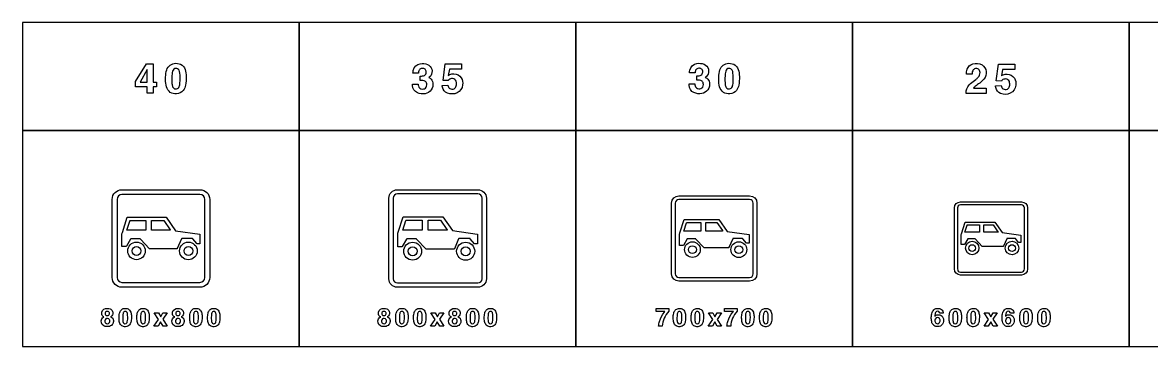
# Model space of a CAD drawing. Extents: x 0 to 18160, y 0 to 2655.
# Drawn here: x 0 to 9262, y 0 to 2655 of the extents above; entities that cross this region are included whole.
import ezdxf

# ---------------------------------------------------------------- set-up
doc = ezdxf.new("R2010")
doc.units = 0
doc.header["$MEASUREMENT"] = 0

msp = doc.modelspace()

# ---------------------------------------------------------------- linework, layer by layer
for points in [[(0, 1770), (2270, 1770), (2270, 2655), (0, 2655)], [(2270, 1770), (4540, 1770), (4540, 2655), (2270, 2655)], [(4540, 1770), (6810, 1770), (6810, 2655), (4540, 2655)], [(6810, 1770), (9080, 1770), (9080, 2655), (6810, 2655)], [(9080, 1770), (11350, 1770), (11350, 2655), (9080, 2655)], [(927.496, 2171.35), (1017.9, 2317.79), (1070.98, 2317.79), (1070.98, 2166.57), (1097.95, 2166.57), (1097.95, 2128.53), (1070.98, 2128.53), (1070.98, 2076.28), (1023.46, 2076.28), (1023.46, 2128.53), (927.496, 2128.53)], [(1023.46, 2269.13), (963.474, 2166.57), (1023.46, 2166.57)], [(0, 0), (2270, 0), (2270, 1770), (0, 1770)], [(2270, 0), (4540, 0), (4540, 1770), (2270, 1770)], [(4540, 0), (6810, 0), (6810, 1770), (4540, 1770)], [(6810, 0), (9080, 0), (9080, 1770), (6810, 1770)], [(9080, 0), (11350, 0), (11350, 1770), (9080, 1770)], [(1115.2, 221.769), (1080.08, 276.319), (1114.84, 276.319), (1133.11, 242.267), (1151.83, 276.319), (1185.98, 276.319), (1150.44, 222.29), (1186.95, 166.272), (1152.4, 166.272), (1132.54, 202.362), (1112.14, 166.272), (1077.99, 166.272)], [(3385.19, 221.769), (3350.07, 276.319), (3384.84, 276.319), (3403.11, 242.267), (3421.83, 276.319), (3455.97, 276.319), (3420.43, 222.29), (3456.95, 166.272), (3422.4, 166.272), (3402.54, 202.362), (3382.14, 166.272), (3347.99, 166.272)], [(5662.41, 221.386), (5627.29, 275.936), (5662.06, 275.936), (5680.33, 241.884), (5699.05, 275.936), (5733.19, 275.936), (5697.65, 221.908), (5734.17, 165.889), (5699.62, 165.889), (5679.76, 201.979), (5659.35, 165.889), (5625.21, 165.889)], [(7925.79, 221.523), (7890.67, 276.072), (7925.43, 276.072), (7943.7, 242.02), (7962.42, 276.072), (7996.57, 276.072), (7961.03, 222.044), (7997.54, 166.025), (7962.99, 166.025), (7943.13, 202.115), (7922.73, 166.025), (7888.58, 166.025)]]:
    msp.add_lwpolyline(points, close=True)
for points in [[(1173.29, 2191.65, -0.0563084), (1179.33, 2254.48, -0.130301), (1201.53, 2298.28, -0.174843), (1243.35, 2319.69, -0.147552), (1296.47, 2313.05, -0.192146), (1333.28, 2269.88, -0.0833996), (1342.52, 2212.85, -0.0545507), (1337.51, 2142.08, -0.116773), (1318.43, 2098, -0.221099), (1263.57, 2070.32, -0.162564), (1212.11, 2082.84, -0.174743), (1180.84, 2128.26, -0.0640867), (1173.37, 2186.95)], [(3199.84, 2150.87), (3246.2, 2150.87, 0.0411845), (3248.26, 2135.66, 0.335066), (3278.75, 2110.39, 0.276505), (3310.74, 2124.92, 0.158203), (3316.31, 2145.65, 0.0878221), (3313.34, 2161.57, 0.217575), (3294.82, 2178.43, 0.0882727), (3273.57, 2181.56), (3262.75, 2181.56), (3262.75, 2216.82, 0.0282129), (3282.34, 2217.42, 0.50028), (3309.32, 2262.91, 0.235001), (3290.79, 2277.96, 0.165496), (3265.12, 2275.67, 0.220849), (3250.9, 2259.12, 0.055705), (3248.02, 2240.92), (3203.2, 2240.92, -0.0488003), (3204.97, 2263.51, -0.30773), (3262.59, 2318.01, -0.146685), (3322.07, 2312.08, -0.469869), (3348.61, 2219.31, -0.0891152), (3336.57, 2207.54), (3332.3, 2204.54, -0.0245333), (3343.48, 2198.14, -0.202429), (3365.75, 2161.45, -0.422325), (3303.08, 2072, -0.154301), (3238.98, 2079.19, -0.287878), (3199.96, 2139.89, -0.0143877)], [(3442.43, 2139.57), (3489.39, 2141.35, 0.0452719), (3495.79, 2125.12, 0.0567733), (3500.53, 2118.25, 0.070207), (3504.95, 2114.77, 0.264984), (3540.97, 2112.87, 0.20748), (3558.38, 2135.98, 0.147389), (3557.24, 2174.01, 0.308532), (3527.86, 2195.42, 0.215743), (3498.08, 2185.19, 0.028781), (3492.71, 2178.95), (3450.09, 2180.96), (3467.91, 2315.64), (3601.95, 2315.64), (3601.95, 2273.77), (3501.51, 2273.77), (3492.55, 2221.76, -0.0211252), (3505.46, 2229.3, -0.121371), (3538.8, 2235.15, -0.244671), (3598.59, 2203.2, -0.173069), (3610.16, 2144.07, -0.256779), (3564.98, 2078.08, -0.199585), (3485.44, 2077.01, -0.245625), (3445.16, 2125.91, -0.0170062)], [(5469.08, 2152.29), (5515.45, 2152.29, 0.0411845), (5517.5, 2137.08, 0.335066), (5547.99, 2111.8, 0.276505), (5579.98, 2126.34, 0.158203), (5585.55, 2147.07, 0.0878221), (5582.59, 2162.99, 0.217575), (5564.07, 2179.85, 0.0882727), (5542.82, 2182.97), (5532, 2182.97), (5532, 2218.24, 0.0282129), (5551.59, 2218.83, 0.50028), (5578.56, 2264.33, 0.235001), (5560.04, 2279.38, 0.165496), (5534.37, 2277.09, 0.220849), (5520.15, 2260.54, 0.055705), (5517.27, 2242.33), (5472.44, 2242.33, -0.0488003), (5474.22, 2264.92, -0.30773), (5531.84, 2319.43, -0.146685), (5591.32, 2313.5, -0.469869), (5617.86, 2220.73, -0.0891152), (5605.81, 2208.96), (5601.55, 2205.96, -0.0245333), (5612.72, 2199.56, -0.202429), (5635, 2162.87, -0.422325), (5572.32, 2073.41, -0.154301), (5508.22, 2080.6, -0.287878), (5469.2, 2141.31, -0.0143877)], [(5711.68, 2191.65, -0.0563084), (5717.72, 2254.48, -0.130301), (5739.91, 2298.28, -0.174843), (5781.74, 2319.69, -0.147552), (5834.86, 2313.05, -0.192146), (5871.67, 2269.88, -0.0833996), (5880.91, 2212.85, -0.0545507), (5875.89, 2142.08, -0.116773), (5856.82, 2098, -0.221099), (5801.96, 2070.32, -0.162564), (5750.5, 2082.84, -0.174743), (5719.22, 2128.26, -0.0640867), (5711.76, 2186.95)], [(7741.06, 2074.79, -0.0640343), (7742.32, 2095.72, -0.161687), (7778.14, 2156.27, -0.0283718), (7819.97, 2188.65, 0.0545111), (7840.86, 2206.58, 0.192461), (7855.83, 2246.12, 0.234238), (7842.24, 2272.5, 0.196223), (7816.93, 2277.28, 0.252425), (7795.01, 2260.1, 0.0856617), (7790.86, 2243.08, 0.0202329), (7790.15, 2231.39), (7743.51, 2231.39, -0.0983795), (7749.55, 2272.7, -0.245047), (7795.72, 2315.83, -0.207102), (7872.69, 2307.49, -0.233443), (7905.15, 2255.16, -0.20961), (7886.99, 2190.98, -0.0785124), (7853.06, 2159.51, 0.0107372), (7817.24, 2133.72, 0.0665092), (7801.37, 2117.68), (7905.86, 2117.68), (7905.86, 2074.79)], [(1224.67, 2161.12, 0.0124589), (1225.19, 2154.8, 0.0668192), (1230.8, 2129.4, 0.615362), (1281.7, 2123.79, 0.0726881), (1287.15, 2136.83, 0.0588562), (1291.85, 2174.11, 0.0389037), (1290.23, 2241.09, 0.084671), (1283.64, 2264.43, 0.156013), (1272.18, 2276.6, 0.143208), (1256.47, 2279.56, 0.172584), (1240.71, 2273.36, 0.132565), (1230.76, 2257.8, 0.0498315), (1226.21, 2236.08, 0.0368731)], [(5763.06, 2161.12, 0.0124589), (5763.57, 2154.8, 0.0668192), (5769.18, 2129.4, 0.615362), (5820.09, 2123.79, 0.0726881), (5825.54, 2136.83, 0.0588562), (5830.24, 2174.11, 0.0389037), (5828.62, 2241.09, 0.084671), (5822.02, 2264.43, 0.156013), (5810.57, 2276.6, 0.143208), (5794.85, 2279.56, 0.172584), (5779.09, 2273.36, 0.132565), (5769.14, 2257.8, 0.0498315), (5764.6, 2236.08, 0.0368731)], [(7981.21, 2136.73), (8028.17, 2138.5, 0.0452719), (8034.56, 2122.27, 0.0567733), (8039.3, 2115.4, 0.070207), (8043.73, 2111.92, 0.264984), (8079.74, 2110.03, 0.20748), (8097.16, 2133.13, 0.147389), (8096.02, 2171.17, 0.308532), (8066.63, 2192.57, 0.215743), (8036.85, 2182.34, 0.028781), (8031.48, 2176.1), (7988.87, 2178.12), (8006.68, 2312.79), (8140.72, 2312.79), (8140.72, 2270.93), (8040.29, 2270.93), (8031.33, 2218.92, -0.0211252), (8044.24, 2226.46, -0.121371), (8077.57, 2232.3, -0.244671), (8137.37, 2200.35, -0.173069), (8148.94, 2141.23, -0.256779), (8103.76, 2075.23, -0.199585), (8024.22, 2074.17, -0.245625), (7983.93, 2123.06, -0.0170062)], [(814.998, 484.997, -0.414213), (734.998, 564.997), (734.998, 1205, -0.414213), (814.998, 1285), (1455, 1285, -0.414213), (1535, 1205), (1535, 564.997, -0.414213), (1455, 484.997)], [(814.998, 524.997), (1455, 524.997, 0.414213), (1495, 564.997), (1495, 1205, 0.414213), (1455, 1245), (814.998, 1245, 0.414213), (774.998, 1205), (774.998, 564.997, 0.414213)], [(3075, 484.997, -0.414213), (3005, 554.997), (3005, 1215, -0.414213), (3075, 1285), (3735, 1285, -0.414213), (3805, 1215), (3805, 554.997, -0.414213), (3735, 484.997)], [(3075, 519.997), (3735, 519.997, 0.414213), (3770, 554.997), (3770, 1215, 0.414213), (3735, 1250), (3075, 1250, 0.414213), (3040, 1215), (3040, 554.997, 0.414213)], [(5385, 534.997, -0.414213), (5325, 594.997), (5325, 1175, -0.414213), (5385, 1235), (5965, 1235, -0.414213), (6025, 1175), (6025, 594.997, -0.414213), (5965, 534.997)], [(5385, 564.997), (5965, 564.997, 0.414213), (5995, 594.997), (5995, 1175, 0.414213), (5965, 1205), (5385, 1205, 0.414213), (5355, 1175), (5355, 594.997, 0.414213)], [(7695, 584.997, -0.414213), (7645, 634.997), (7645, 1135, -0.414213), (7695, 1185), (8195, 1185, -0.414213), (8245, 1135), (8245, 634.997, -0.414213), (8195, 584.997)], [(7695, 609.997), (8195, 609.997, 0.414213), (8220, 634.997), (8220, 1135, 0.414213), (8195, 1160), (7695, 1160, 0.414213), (7670, 1135), (7670, 634.997, 0.414213)], [(814.598, 842.396), (814.606, 854.337), (814.598, 907.479), (814.598, 912.297, -0.0203276), (815.478, 922.675, -0.0447033), (819.367, 934.399), (819.637, 935.223), (859.397, 1059.06), (859.679, 1059.8), (868.992, 1059.8), (1172.16, 1059.8), (1177.84, 1059.8), (1253.47, 947.977), (1453.69, 920.411, -0.057686), (1454.51, 919.999, -0.124841), (1455.07, 919.177, -0.0174102), (1455.4, 918.149), (1455.4, 842.239), (1455.4, 841.006), (1432.62, 841.006), (1431.53, 841.006), (1430.03, 842.446), (1396.42, 883.177, 0.146548), (1394.03, 884.206), (1308.47, 884.206), (1307.77, 884.206, 0.0982405), (1305.39, 882.97, 0.0559614), (1303.79, 880.913), (1269.6, 801.92, -0.042491), (1268.07, 800.068, -0.0985181), (1266.65, 799.023), (1259.42, 799.023), (1049.4, 799.023), (1042.86, 799.023, -0.0482822), (1041.98, 799.369), (966.971, 878.92, 0.194915), (961.668, 882.431, 0.0431673), (960.43, 882.561), (894.578, 882.561, 0.0393377), (890.279, 882.561, 0.243812), (886.944, 880.708), (886.687, 880.268), (851.538, 821.345), (850.184, 819.167), (846.701, 819.167), (816.848, 819.167), (815.713, 819.183, -0.193165), (814.944, 819.818, -0.0572106), (814.658, 820.639, -0.00892737), (814.598, 821.114)], [(933.559, 1032.16), (999.818, 1032.16), (1005.28, 1032.16), (1012.11, 1032.16), (1012.11, 1021.8), (1012.11, 995.402), (1012.11, 957.234), (1012.1, 952.297), (947.159, 952.297), (878.088, 952.347), (863.994, 952.347), (855.986, 952.347), (880.475, 1027.85, -0.0899559), (882.207, 1031.17, -0.115233), (883.541, 1032.16), (890.27, 1032.16, 0.0553774), (895.028, 1032.16), (924.736, 1032.16)], [(1206.53, 952.347, 0.0428563), (1200.24, 952.347), (1134.96, 952.347), (1063.01, 952.347), (1058.93, 952.347), (1058.93, 1032.16), (1107.27, 1032.16), (1118.88, 1032.14), (1154.97, 1032.16), (1158.71, 1032.16, -0.0589253), (1159.27, 1031.75), (1210.26, 956.864, -0.102155), (1211.58, 954.735, -0.219575), (1211.25, 952.347)], [(3077.48, 841.449), (3077.49, 853.656), (3077.48, 907.979), (3077.48, 912.903, -0.0203276), (3078.38, 923.512, -0.0447033), (3082.35, 935.497), (3082.63, 936.339), (3123.27, 1062.93), (3123.56, 1063.68), (3133.08, 1063.68), (3442.99, 1063.68), (3448.8, 1063.68), (3526.1, 949.377), (3730.77, 921.198, -0.057686), (3731.61, 920.777, -0.124841), (3732.18, 919.937, -0.0174102), (3732.52, 918.885), (3732.52, 841.289), (3732.52, 840.028), (3709.24, 840.028), (3708.12, 840.028), (3706.59, 841.501), (3672.23, 883.137, 0.146548), (3669.79, 884.188), (3582.33, 884.188), (3581.61, 884.188, 0.0982405), (3579.17, 882.925, 0.0559614), (3577.54, 880.822), (3542.59, 800.074, -0.042491), (3541.03, 798.181, -0.0985181), (3539.58, 797.113), (3532.19, 797.113), (3317.5, 797.113), (3310.81, 797.113, -0.0482822), (3309.91, 797.466), (3232.65, 879.408, 0.0464789), (3229.47, 881.839, 0.100157), (3226.55, 882.506), (3159.23, 882.506, 0.0393377), (3154.84, 882.506, 0.243812), (3151.43, 880.613), (3151.17, 880.163), (3115.24, 819.93), (3113.86, 817.704), (3110.29, 817.704), (3079.78, 817.704), (3078.62, 817.72, -0.193165), (3077.83, 818.369, -0.0572106), (3077.54, 819.209, -0.00892737), (3077.48, 819.694)], [(3199.08, 1035.43), (3266.81, 1035.43), (3272.4, 1035.43), (3279.38, 1035.43), (3279.38, 1024.84), (3279.38, 997.856), (3279.38, 958.84), (3279.37, 953.792), (3212.98, 953.792), (3142.38, 953.843), (3127.97, 953.843), (3119.79, 953.843), (3144.82, 1031.02, -0.0899559), (3146.59, 1034.42, -0.115233), (3147.95, 1035.43), (3154.83, 1035.43, 0.0553774), (3159.69, 1035.43), (3190.06, 1035.43)], [(3478.12, 953.843, 0.0428563), (3471.69, 953.843), (3404.96, 953.843), (3331.41, 953.843), (3327.24, 953.843), (3327.24, 1035.43), (3376.65, 1035.43), (3388.52, 1035.41), (3425.41, 1035.43), (3429.24, 1035.43, -0.0589253), (3429.81, 1035.01), (3481.93, 958.461, -0.102155), (3483.28, 956.285, -0.219575), (3482.95, 953.843)], [(5388.42, 846.893), (5388.43, 857.574), (5388.42, 905.106), (5388.42, 909.415, -0.0203276), (5389.21, 918.698, -0.0447033), (5392.68, 929.184), (5392.92, 929.921), (5428.49, 1040.69), (5428.74, 1041.35), (5437.07, 1041.35), (5708.24, 1041.35), (5713.32, 1041.35), (5780.96, 941.329), (5960.05, 916.673, -0.057686), (5960.79, 916.304, -0.124841), (5961.28, 915.569, -0.0174102), (5961.58, 914.649), (5961.58, 846.753), (5961.58, 845.649), (5941.21, 845.649), (5940.23, 845.649), (5938.89, 846.938), (5908.82, 883.369, 0.146548), (5906.69, 884.289), (5830.16, 884.289), (5829.54, 884.289, 0.0982405), (5827.4, 883.184, 0.0559614), (5825.97, 881.344), (5795.39, 810.689, -0.042491), (5794.03, 809.033, -0.0985181), (5792.75, 808.098), (5786.29, 808.098), (5598.44, 808.098), (5592.59, 808.098, -0.0482822), (5591.8, 808.407), (5524.03, 880.281, 0.0950212), (5521.38, 882.25, 0.100157), (5518.86, 882.818), (5459.96, 882.818, 0.0393377), (5456.11, 882.818, 0.243812), (5453.01, 880.964), (5421.46, 828.063), (5420.25, 826.116), (5417.13, 826.116), (5390.43, 826.116), (5389.42, 826.13, -0.193165), (5388.73, 826.698, -0.0572106), (5388.44, 827.645)], [(7699.36, 852.336), (7699.36, 861.491), (7699.36, 902.233), (7699.36, 905.927, -0.0203276), (7700.03, 913.883, -0.0447033), (7703.02, 922.872), (7703.22, 923.503), (7733.7, 1018.45), (7733.92, 1019.01), (7741.06, 1019.01), (7973.49, 1019.01), (7977.85, 1019.01), (8035.83, 933.282), (8189.33, 912.147, -0.057686), (8189.96, 911.832, -0.124841), (8190.39, 911.202, -0.0174102), (8190.64, 910.413), (8190.64, 852.216), (8190.64, 851.27), (8173.18, 851.27), (8172.34, 851.27), (8171.19, 852.375), (8145.42, 883.602, 0.146548), (8143.59, 884.39), (8078, 884.39), (8077.46, 884.39, 0.0982405), (8075.63, 883.443, 0.0559614), (8074.4, 881.866), (8048.19, 821.305, -0.042491), (8047.02, 819.885, -0.0985181), (8045.93, 819.084), (8040.39, 819.084), (7879.37, 819.084), (7874.36, 819.084, -0.0482822), (7873.69, 819.349), (7815.53, 881.02, 0.0597501), (7812.92, 882.811, 0.0809878), (7811.16, 883.129), (7760.68, 883.129, 0.0393377), (7757.38, 883.129, 0.243812), (7754.73, 881.54), (7727.68, 836.197), (7726.64, 834.527), (7723.97, 834.527), (7701.08, 834.527), (7700.21, 834.54, -0.193165), (7699.62, 835.026, -0.0572106), (7699.38, 835.838)], [(5494.82, 1016.62), (5554.09, 1016.62), (5558.97, 1016.62), (5565.08, 1016.62), (5565.08, 1007.36), (5565.08, 983.748), (5565.08, 949.609), (5565.08, 945.193), (5506.99, 945.193), (5445.21, 945.238), (5432.6, 945.238), (5425.44, 945.238), (5447.34, 1012.77, -0.0899559), (5448.89, 1015.74, -0.115233), (5450.08, 1016.62), (5456.1, 1016.62, 0.0553774), (5460.36, 1016.62), (5486.93, 1016.62)], [(5738.98, 945.238, 0.0428563), (5733.35, 945.238), (5674.96, 945.238), (5610.61, 945.238), (5606.96, 945.238), (5606.96, 1016.62), (5650.19, 1016.62), (5660.58, 1016.61), (5692.86, 1016.62), (5696.21, 1016.62, -0.0589253), (5696.7, 1016.26), (5742.31, 949.278, -0.102155), (5743.5, 947.374, -0.219575), (5743.2, 945.238)], [(7790.56, 997.818), (7841.36, 997.82), (7845.55, 997.82), (7850.78, 997.82), (7850.78, 989.88), (7850.78, 969.641), (7850.78, 940.379), (7850.78, 936.593), (7800.99, 936.593), (7748.03, 936.632), (7737.23, 936.632), (7731.09, 936.632), (7749.86, 994.515, -0.0899559), (7751.19, 997.064, -0.115233), (7752.21, 997.82), (7757.37, 997.82, 0.0553774), (7761.02, 997.82), (7783.8, 997.82)], [(7999.84, 936.632, 0.0428563), (7995.02, 936.632), (7944.97, 936.632), (7889.8, 936.632), (7886.68, 936.632), (7886.68, 997.82), (7923.74, 997.82), (7932.64, 997.809), (7960.31, 997.82), (7963.18, 997.82, -0.0589253), (7963.6, 997.509), (8002.7, 940.095, -0.102155), (8003.71, 938.463, -0.219575), (8003.46, 936.632)], [(862.981, 782.946, -1), (1006.77, 782.946, -1)], [(1287.77, 782.721, -1), (1432.81, 782.721, -1)], [(3126.94, 780.678, -1), (3273.92, 780.678, -1)], [(3561.16, 780.448, -1), (3709.43, 780.448, -1)], [(5431.69, 793.718, -1), (5560.31, 793.718, -1)], [(5811.64, 793.517, -1), (5941.37, 793.517, -1)], [(7736.45, 806.758, -1), (7846.69, 806.758, -1)], [(7763.61, 806.431, -1), (7818.87, 806.431, -1)], [(8062.12, 806.585, -1), (8173.32, 806.585, -1)], [(8090.31, 806.274, -1), (8145.16, 806.274, -1)], [(898.399, 782.52, -1), (970.479, 782.52, -1)], [(1324.54, 782.315, -1), (1396.08, 782.315, -1)], [(3163.14, 780.243, -1), (3236.82, 780.243, -1)], [(3598.75, 780.033, -1), (3671.88, 780.033, -1)], [(5463.37, 793.337, -1), (5527.84, 793.337, -1)], [(5844.53, 793.154, -1), (5908.52, 793.154, -1)], [(667.968, 242.323, -0.0382282), (664.485, 243.627, -0.270406), (649.106, 267.703, -0.377372), (679.437, 309.622, -0.15371), (717.921, 307.513, -0.416366), (738.324, 258.058, -0.173733), (723.774, 243.674), (722.328, 242.987, -0.0479914), (731.997, 238.034, -0.173856), (743.608, 221.873, -0.440125), (712.542, 164.243, -0.184), (667.115, 168.106, -0.410286), (649.627, 226.897, -0.151435), (664.035, 240.357)], [(677.305, 267.821, 0.0587981), (678.182, 263.887, 0.18403), (685.267, 254.717, 0.217144), (702.684, 253.485, 0.192437), (710.883, 260.57, 0.157808), (712.542, 273.982, 0.166677), (707.968, 282.821, 0.173614), (695.954, 287.323, 0.2359), (681.001, 280.902, 0.184791)], [(791.138, 234.257, -0.0563084), (794.763, 271.959, -0.130301), (808.081, 298.238, -0.174843), (833.176, 311.082, -0.147552), (865.048, 307.101, -0.192146), (887.133, 281.2, -0.0833996), (892.678, 246.982, -0.0545507), (889.668, 204.518, -0.116773), (878.223, 178.073, -0.221099), (845.308, 161.461, -0.162564), (814.432, 168.973, -0.174743), (795.664, 196.224, -0.0640867), (791.185, 231.437)], [(821.967, 215.94, 0.0124589), (822.275, 212.148, 0.0668192), (825.64, 196.911, 0.615362), (856.185, 193.547, 0.0726881), (859.455, 201.366, 0.0588562), (862.275, 223.736, 0.0389037), (861.304, 263.926, 0.084671), (857.346, 277.93, 0.156013), (850.474, 285.229, 0.143208), (841.043, 287.006, 0.172584), (831.588, 283.286, 0.132565), (825.616, 273.949, 0.0498315), (822.891, 260.916, 0.0368731)], [(937.884, 234.248, -0.0563084), (941.51, 271.95, -0.130301), (954.827, 298.229, -0.174843), (979.922, 311.073, -0.147552), (1011.79, 307.092, -0.192146), (1033.88, 281.192, -0.0833996), (1039.42, 246.974, -0.0545507), (1036.41, 204.509, -0.116773), (1024.97, 178.064, -0.221099), (992.054, 161.452, -0.162564), (961.178, 168.964, -0.174743), (942.41, 196.215, -0.0640867), (937.931, 231.428)], [(968.713, 215.931, 0.0124589), (969.021, 212.139, 0.0668192), (972.386, 196.902, 0.615362), (1002.93, 193.538, 0.0726881), (1006.2, 201.357, 0.0588562), (1009.02, 223.727, 0.0389037), (1008.05, 263.917, 0.084671), (1004.09, 277.921, 0.156013), (997.22, 285.22, 0.143208), (987.789, 286.997, 0.172584), (978.334, 283.277, 0.132565), (972.363, 273.94, 0.0498315), (969.637, 260.907, 0.0368731)], [(1248.01, 242.296, -0.0382282), (1244.53, 243.599, -0.270406), (1229.15, 267.675, -0.377372), (1259.48, 309.594, -0.15371), (1297.96, 307.485, -0.416366), (1318.36, 258.03, -0.173733), (1303.82, 243.646), (1302.37, 242.959, -0.0479914), (1312.04, 238.007, -0.173856), (1323.65, 221.845, -0.440125), (1292.58, 164.215, -0.184), (1247.16, 168.078, -0.410286), (1229.67, 226.869, -0.151435), (1244.08, 240.329)], [(1257.35, 267.793, 0.0587981), (1258.22, 263.86, 0.18403), (1265.31, 254.689, 0.217144), (1282.73, 253.457, 0.192437), (1290.92, 260.542, 0.157808), (1292.58, 273.954, 0.166677), (1288.01, 282.793, 0.173614), (1276, 287.296, 0.2359), (1261.04, 280.874, 0.184791)], [(1371.18, 234.284, -0.0563084), (1374.8, 271.986, -0.130301), (1388.12, 298.265, -0.174843), (1413.22, 311.109, -0.147552), (1445.09, 307.128, -0.192146), (1467.17, 281.227, -0.0833996), (1472.72, 247.01, -0.0545507), (1469.71, 204.545, -0.116773), (1458.26, 178.1, -0.221099), (1425.35, 161.488, -0.162564), (1394.47, 169, -0.174743), (1375.71, 196.251, -0.0640867), (1371.23, 231.464)], [(1402.01, 215.967, 0.0124589), (1402.32, 212.175, 0.0668192), (1405.68, 196.938, 0.615362), (1436.23, 193.574, 0.0726881), (1439.5, 201.393, 0.0588562), (1442.32, 223.763, 0.0389037), (1441.34, 263.953, 0.084671), (1437.39, 277.957, 0.156013), (1430.52, 285.256, 0.143208), (1421.08, 287.033, 0.172584), (1411.63, 283.313, 0.132565), (1405.66, 273.976, 0.0498315), (1402.93, 260.943, 0.0368731)], [(1517.93, 234.312, -0.0563084), (1521.55, 272.013, -0.130301), (1534.87, 298.293, -0.174843), (1559.96, 311.136, -0.147552), (1591.84, 307.155, -0.192146), (1613.92, 281.255, -0.0833996), (1619.47, 247.037, -0.0545507), (1616.46, 204.572, -0.116773), (1605.01, 178.127, -0.221099), (1572.1, 161.516, -0.162564), (1541.22, 169.027, -0.174743), (1522.45, 196.279, -0.0640867), (1517.97, 231.492)], [(1548.75, 215.994, 0.0124589), (1549.06, 212.203, 0.0668192), (1552.43, 196.966, 0.615362), (1582.97, 193.601, 0.0726881), (1586.24, 201.421, 0.0588562), (1589.06, 223.79, 0.0389037), (1588.09, 263.98, 0.084671), (1584.13, 277.985, 0.156013), (1577.26, 285.283, 0.143208), (1567.83, 287.06, 0.172584), (1558.38, 283.34, 0.132565), (1552.4, 274.004, 0.0498315), (1549.68, 260.97, 0.0368731)], [(2937.96, 242.323, -0.0382282), (2934.48, 243.627, -0.270406), (2919.1, 267.703, -0.377372), (2949.43, 309.622, -0.15371), (2987.91, 307.513, -0.416366), (3008.32, 258.058, -0.173733), (2993.77, 243.674), (2992.32, 242.987, -0.0479914), (3001.99, 238.034, -0.173856), (3013.6, 221.873, -0.440125), (2982.54, 164.243, -0.184), (2937.11, 168.105, -0.410286), (2919.62, 226.897, -0.151435), (2934.03, 240.357)], [(2947.3, 267.821, 0.0587981), (2948.18, 263.887, 0.18403), (2955.26, 254.717, 0.217144), (2972.68, 253.485, 0.192437), (2980.88, 260.57, 0.157808), (2982.54, 273.982, 0.166677), (2977.96, 282.821, 0.173614), (2965.95, 287.323, 0.2359), (2951, 280.902, 0.184791)], [(3061.13, 234.257, -0.0563084), (3064.76, 271.959, -0.130301), (3078.07, 298.238, -0.174843), (3103.17, 311.082, -0.147552), (3135.04, 307.101, -0.192146), (3157.13, 281.201, -0.0833996), (3162.67, 246.983, -0.0545507), (3159.66, 204.518, -0.116773), (3148.22, 178.073, -0.221099), (3115.3, 161.461, -0.162564), (3084.43, 168.973, -0.174743), (3065.66, 196.224, -0.0640867), (3061.18, 231.438)], [(3091.96, 215.94, 0.0124589), (3092.27, 212.148, 0.0668192), (3095.63, 196.911, 0.615362), (3126.18, 193.547, 0.0726881), (3129.45, 201.366, 0.0588562), (3132.27, 223.736, 0.0389037), (3131.3, 263.926, 0.084671), (3127.34, 277.93, 0.156013), (3120.47, 285.229, 0.143208), (3111.04, 287.006, 0.172584), (3101.58, 283.286, 0.132565), (3095.61, 273.949, 0.0498315), (3092.89, 260.916, 0.0368731)], [(3207.88, 234.248, -0.0563084), (3211.5, 271.95, -0.130301), (3224.82, 298.23, -0.174843), (3249.92, 311.073, -0.147552), (3281.79, 307.092, -0.192146), (3303.87, 281.192, -0.0833996), (3309.42, 246.974, -0.0545507), (3306.41, 204.509, -0.116773), (3294.96, 178.064, -0.221099), (3262.05, 161.452, -0.162564), (3231.17, 168.964, -0.174743), (3212.4, 196.215, -0.0640867), (3207.93, 231.429)], [(3238.71, 215.931, 0.0124589), (3239.02, 212.139, 0.0668192), (3242.38, 196.902, 0.615362), (3272.93, 193.538, 0.0726881), (3276.2, 201.357, 0.0588562), (3279.02, 223.727, 0.0389037), (3278.04, 263.917, 0.084671), (3274.09, 277.921, 0.156013), (3267.21, 285.22, 0.143208), (3257.78, 286.997, 0.172584), (3248.33, 283.277, 0.132565), (3242.36, 273.94, 0.0498315), (3239.63, 260.907, 0.0368731)], [(3518, 242.296, -0.0382282), (3514.52, 243.599, -0.270406), (3499.14, 267.675, -0.377372), (3529.47, 309.594, -0.15371), (3567.96, 307.485, -0.416366), (3588.36, 258.03, -0.173733), (3573.81, 243.646), (3572.36, 242.959, -0.0479914), (3582.03, 238.007, -0.173856), (3593.64, 221.845, -0.440125), (3562.58, 164.215, -0.184), (3517.15, 168.078, -0.410286), (3499.66, 226.869, -0.151435), (3514.07, 240.329)], [(3527.34, 267.793, 0.0587981), (3528.22, 263.86, 0.18403), (3535.3, 254.689, 0.217144), (3552.72, 253.457, 0.192437), (3560.92, 260.542, 0.157808), (3562.58, 273.955, 0.166677), (3558, 282.793, 0.173614), (3545.99, 287.296, 0.2359), (3531.04, 280.874, 0.184791)], [(3641.17, 234.284, -0.0563084), (3644.8, 271.986, -0.130301), (3658.12, 298.265, -0.174843), (3683.21, 311.109, -0.147552), (3715.08, 307.128, -0.192146), (3737.17, 281.228, -0.0833996), (3742.71, 247.01, -0.0545507), (3739.7, 204.545, -0.116773), (3728.26, 178.1, -0.221099), (3695.34, 161.488, -0.162564), (3664.47, 169, -0.174743), (3645.7, 196.251, -0.0640867), (3641.22, 231.464)], [(3672, 215.967, 0.0124589), (3672.31, 212.175, 0.0668192), (3675.68, 196.938, 0.615362), (3706.22, 193.574, 0.0726881), (3709.49, 201.393, 0.0588562), (3712.31, 223.763, 0.0389037), (3711.34, 263.953, 0.084671), (3707.38, 277.957, 0.156013), (3700.51, 285.256, 0.143208), (3691.08, 287.033, 0.172584), (3681.62, 283.313, 0.132565), (3675.65, 273.976, 0.0498315), (3672.93, 260.943, 0.0368731)], [(3787.92, 234.312, -0.0563084), (3791.54, 272.013, -0.130301), (3804.86, 298.293, -0.174843), (3829.96, 311.136, -0.147552), (3861.83, 307.155, -0.192146), (3883.91, 281.255, -0.0833996), (3889.46, 247.037, -0.0545507), (3886.45, 204.572, -0.116773), (3875, 178.127, -0.221099), (3842.09, 161.516, -0.162564), (3811.21, 169.027, -0.174743), (3792.45, 196.279, -0.0640867), (3787.97, 231.492)], [(3818.75, 215.994, 0.0124589), (3819.06, 212.203, 0.0668192), (3822.42, 196.966, 0.615362), (3852.97, 193.601, 0.0726881), (3856.24, 201.421, 0.0588562), (3859.06, 223.79, 0.0389037), (3858.09, 263.98, 0.084671), (3854.13, 277.985, 0.156013), (3847.26, 285.283, 0.143208), (3837.82, 287.061, 0.172584), (3828.37, 283.34, 0.132565), (3822.4, 274.004, 0.0498315), (3819.67, 260.97, 0.0368731)], [(5197.97, 311.538), (5301.72, 311.538), (5301.72, 287.746, 0.17337), (5248.52, 165.709), (5218.19, 165.709, -0.0554097), (5224.99, 205.329, -0.10295), (5266.79, 281.111), (5270.2, 285.353), (5197.97, 285.353)], [(5338.35, 233.875, -0.0563084), (5341.98, 271.576, -0.130301), (5355.29, 297.856, -0.174843), (5380.39, 310.699, -0.147552), (5412.26, 306.718, -0.192146), (5434.35, 280.818, -0.0833996), (5439.89, 246.6, -0.0545507), (5436.88, 204.135, -0.116773), (5425.44, 177.69, -0.221099), (5392.52, 161.079, -0.162564), (5361.65, 168.59, -0.174743), (5342.88, 195.842, -0.0640867), (5338.4, 231.055)], [(5369.18, 215.557, 0.0124589), (5369.49, 211.766, 0.0668192), (5372.85, 196.529, 0.615362), (5403.4, 193.164, 0.0726881), (5406.67, 200.984, 0.0588562), (5409.49, 223.353, 0.0389037), (5408.52, 263.543, 0.084671), (5404.56, 277.548, 0.156013), (5397.69, 284.846, 0.143208), (5388.26, 286.624, 0.172584), (5378.8, 282.903, 0.132565), (5372.83, 273.567, 0.0498315), (5370.1, 260.533, 0.0368731)], [(5485.1, 233.866, -0.0563084), (5488.72, 271.567, -0.130301), (5502.04, 297.847, -0.174843), (5527.14, 310.69, -0.147552), (5559.01, 306.709, -0.192146), (5581.09, 280.809, -0.0833996), (5586.64, 246.591, -0.0545507), (5583.63, 204.126, -0.116773), (5572.18, 177.681, -0.221099), (5539.27, 161.07, -0.162564), (5508.39, 168.581, -0.174743), (5489.62, 195.833, -0.0640867), (5485.14, 231.046)], [(5515.93, 215.548, 0.0124589), (5516.23, 211.757, 0.0668192), (5519.6, 196.52, 0.615362), (5550.14, 193.155, 0.0726881), (5553.41, 200.975, 0.0588562), (5556.23, 223.344, 0.0389037), (5555.26, 263.534, 0.084671), (5551.31, 277.539, 0.156013), (5544.43, 284.837, 0.143208), (5535, 286.615, 0.172584), (5525.55, 282.894, 0.132565), (5519.58, 273.558, 0.0498315), (5516.85, 260.524, 0.0368731)], [(5759.16, 311.51), (5862.9, 311.51), (5862.9, 287.719, 0.17337), (5809.7, 165.681), (5779.37, 165.681, -0.0554097), (5786.17, 205.302, -0.10295), (5827.97, 281.084), (5831.39, 285.325), (5759.16, 285.325)], [(5899.54, 233.902, -0.0563084), (5903.16, 271.603, -0.130301), (5916.48, 297.883, -0.174843), (5941.57, 310.726, -0.147552), (5973.45, 306.745, -0.192146), (5995.53, 280.845, -0.0833996), (6001.08, 246.627, -0.0545507), (5998.07, 204.162, -0.116773), (5986.62, 177.717, -0.221099), (5953.71, 161.106, -0.162564), (5922.83, 168.617, -0.174743), (5904.06, 195.869, -0.0640867), (5899.58, 231.082)], [(5930.36, 215.584, 0.0124589), (5930.67, 211.793, 0.0668192), (5934.04, 196.556, 0.615362), (5964.58, 193.191, 0.0726881), (5967.85, 201.011, 0.0588562), (5970.67, 223.38, 0.0389037), (5969.7, 263.57, 0.084671), (5965.74, 277.575, 0.156013), (5958.87, 284.873, 0.143208), (5949.44, 286.65, 0.172584), (5939.99, 282.93, 0.132565), (5934.01, 273.594, 0.0498315), (5931.29, 260.56, 0.0368731)], [(6046.28, 233.929, -0.0563084), (6049.91, 271.63, -0.130301), (6063.22, 297.91, -0.174843), (6088.32, 310.754, -0.147552), (6120.19, 306.773, -0.192146), (6142.28, 280.872, -0.0833996), (6147.82, 246.654, -0.0545507), (6144.81, 204.19, -0.116773), (6133.37, 177.744, -0.221099), (6100.45, 161.133, -0.162564), (6069.58, 168.645, -0.174743), (6050.81, 195.896, -0.0640867), (6046.33, 231.109)], [(6077.11, 215.612, 0.0124589), (6077.42, 211.82, 0.0668192), (6080.78, 196.583, 0.615362), (6111.33, 193.218, 0.0726881), (6114.6, 201.038, 0.0588562), (6117.42, 223.408, 0.0389037), (6116.45, 263.597, 0.084671), (6112.49, 277.602, 0.156013), (6105.62, 284.901, 0.143208), (6096.19, 286.678, 0.172584), (6086.73, 282.957, 0.132565), (6080.76, 273.621, 0.0498315), (6078.04, 260.588, 0.0368731)], [(7553.86, 273.902), (7525.61, 273.902, 0.0333099), (7523.62, 279.233, 0.308433), (7507.89, 287.93, 0.256298), (7491.16, 277.717, 0.0718547), (7486.8, 266.674, 0.0422837), (7483.79, 247.859, -0.0343264), (7495.07, 255.821, -0.198215), (7524.83, 258.546, -0.294049), (7555.09, 226.603, -0.195966), (7547.53, 181.769, -0.251599), (7509.24, 161.911, -0.162734), (7477.67, 171.224, -0.142524), (7461.25, 194.636, -0.0867955), (7455.85, 229.162, -0.0561633), (7459.19, 267.835, -0.143087), (7476.02, 299.778, -0.165016), (7500.4, 311.366, -0.137094), (7531.63, 307.598, -0.238813), (7552.18, 282.1, -0.0169871)], [(7601.73, 234.02, -0.0563084), (7605.35, 271.722, -0.130301), (7618.67, 298.001, -0.174843), (7643.77, 310.845, -0.147552), (7675.64, 306.864, -0.192146), (7697.72, 280.963, -0.0833996), (7703.27, 246.745, -0.0545507), (7700.26, 204.281, -0.116773), (7688.81, 177.835, -0.221099), (7655.9, 161.224, -0.162564), (7625.02, 168.736, -0.174743), (7606.25, 195.987, -0.0640867), (7601.78, 231.2)], [(7632.56, 215.703, 0.0124589), (7632.86, 211.911, 0.0668192), (7636.23, 196.674, 0.615362), (7666.78, 193.309, 0.0726881), (7670.05, 201.129, 0.0588562), (7672.86, 223.499, 0.0389037), (7671.89, 263.688, 0.084671), (7667.94, 277.693, 0.156013), (7661.06, 284.992, 0.143208), (7651.63, 286.769, 0.172584), (7642.18, 283.049, 0.132565), (7636.21, 273.712, 0.0498315), (7633.48, 260.679, 0.0368731)], [(7748.47, 234.02, -0.0563084), (7752.1, 271.722, -0.130301), (7765.42, 298.001, -0.174843), (7790.51, 310.845, -0.147552), (7822.38, 306.864, -0.192146), (7844.47, 280.963, -0.0833996), (7850.01, 246.745, -0.0545507), (7847, 204.281, -0.116773), (7835.56, 177.835, -0.221099), (7802.64, 161.224, -0.162564), (7771.77, 168.736, -0.174743), (7753, 195.987, -0.0640867), (7748.52, 231.2)], [(7779.3, 215.703, 0.0124589), (7779.61, 211.911, 0.0668192), (7782.98, 196.674, 0.615362), (7813.52, 193.309, 0.0726881), (7816.79, 201.129, 0.0588562), (7819.61, 223.499, 0.0389037), (7818.64, 263.688, 0.084671), (7814.68, 277.693, 0.156013), (7807.81, 284.992, 0.143208), (7798.38, 286.769, 0.172584), (7788.92, 283.049, 0.132565), (7782.95, 273.712, 0.0498315), (7780.23, 260.679, 0.0368731)], [(8133.77, 273.892), (8105.52, 273.892, 0.0333099), (8103.53, 279.224, 0.308433), (8087.8, 287.921, 0.256298), (8071.07, 277.707, 0.0718547), (8066.71, 266.665, 0.0422837), (8063.7, 247.849, -0.0343264), (8074.98, 255.812, -0.198215), (8104.74, 258.537, -0.294049), (8135, 226.593, -0.195966), (8127.44, 181.759, -0.251599), (8089.15, 161.902, -0.162734), (8057.58, 171.214, -0.142524), (8041.16, 194.627, -0.0867955), (8035.76, 229.153, -0.0561633), (8039.1, 267.826, -0.143087), (8055.93, 299.769, -0.165016), (8080.31, 311.357, -0.137094), (8111.54, 307.589, -0.238813), (8132.09, 282.091, -0.0169871)], [(8181.64, 234.038, -0.0563084), (8185.26, 271.739, -0.130301), (8198.58, 298.019, -0.174843), (8223.68, 310.863, -0.147552), (8255.55, 306.882, -0.192146), (8277.63, 280.981, -0.0833996), (8283.18, 246.763, -0.0545507), (8280.17, 204.299, -0.116773), (8268.72, 177.853, -0.221099), (8235.81, 161.242, -0.162564), (8204.93, 168.754, -0.174743), (8186.16, 196.005, -0.0640867), (8181.69, 231.218)], [(8212.47, 215.72, 0.0124589), (8212.78, 211.929, 0.0668192), (8216.14, 196.692, 0.615362), (8246.69, 193.327, 0.0726881), (8249.96, 201.147, 0.0588562), (8252.78, 223.517, 0.0389037), (8251.8, 263.706, 0.084671), (8247.85, 277.711, 0.156013), (8240.97, 285.01, 0.143208), (8231.54, 286.787, 0.172584), (8222.09, 283.066, 0.132565), (8216.12, 273.73, 0.0498315), (8213.39, 260.697, 0.0368731)], [(8328.38, 234.065, -0.0563084), (8332.01, 271.767, -0.130301), (8345.33, 298.046, -0.174843), (8370.42, 310.89, -0.147552), (8402.29, 306.909, -0.192146), (8424.38, 281.008, -0.0833996), (8429.92, 246.79, -0.0545507), (8426.92, 204.326, -0.116773), (8415.47, 177.881, -0.221099), (8382.55, 161.269, -0.162564), (8351.68, 168.781, -0.174743), (8332.91, 196.032, -0.0640867), (8328.43, 231.245)], [(8359.21, 215.748, 0.0124589), (8359.52, 211.956, 0.0668192), (8362.89, 196.719, 0.615362), (8393.43, 193.354, 0.0726881), (8396.7, 201.174, 0.0588562), (8399.52, 223.544, 0.0389037), (8398.55, 263.734, 0.084671), (8394.59, 277.738, 0.156013), (8387.72, 285.037, 0.143208), (8378.29, 286.814, 0.172584), (8368.84, 283.094, 0.132565), (8362.86, 273.757, 0.0498315), (8360.14, 260.724, 0.0368731)], [(674.84, 207.087, 0.0490068), (675.765, 200.38, 0.121824), (679.864, 191.992, 0.229649), (696.878, 185.641, 0.256774), (712.873, 195.57, 0.178638), (714.674, 215.12, 0.196143), (706.475, 226.186, 0.197496), (689.082, 228.271, 0.222887), (677.163, 219.006, 0.124888)], [(1254.88, 207.059, 0.0490068), (1255.81, 200.353, 0.121824), (1259.91, 191.964, 0.229649), (1276.92, 185.613, 0.256774), (1292.91, 195.542, 0.178638), (1294.72, 215.092, 0.196143), (1286.52, 226.158, 0.197496), (1269.12, 228.244, 0.222887), (1257.2, 218.978, 0.124888)], [(2944.83, 207.087, 0.0490068), (2945.76, 200.38, 0.121824), (2949.86, 191.992, 0.229649), (2966.87, 185.641, 0.256774), (2982.87, 195.57, 0.178638), (2984.67, 215.12, 0.196143), (2976.47, 226.186, 0.197496), (2959.08, 228.271, 0.222887), (2947.16, 219.006, 0.124888)], [(3524.88, 207.059, 0.0490068), (3525.8, 200.353, 0.121824), (3529.9, 191.964, 0.229649), (3546.91, 185.613, 0.256774), (3562.91, 195.542, 0.178638), (3564.71, 215.092, 0.196143), (3556.51, 226.158, 0.197496), (3539.12, 228.244, 0.222887), (3527.2, 218.978, 0.124888)], [(7485.38, 212.101, 0.0641861), (7486.63, 201.84, 0.139351), (7492.27, 191.745, 0.240104), (7510.16, 186.129, 0.267924), (7524.24, 196.248, 0.140614), (7527.13, 216.603, 0.112774), (7523.2, 227.693, 0.271024), (7505.59, 236.271, 0.294594), (7487.58, 224.423, 0.0908659)], [(8065.29, 212.091, 0.0641861), (8066.54, 201.831, 0.139351), (8072.18, 191.736, 0.240104), (8090.07, 186.12, 0.267924), (8104.15, 196.238, 0.140614), (8107.04, 216.594, 0.112774), (8103.11, 227.684, 0.271024), (8085.5, 236.262, 0.294594), (8067.49, 224.413, 0.0908659)]]:
    msp.add_lwpolyline(points, format="xyb", close=True)

doc.saveas('drawing.dxf')
